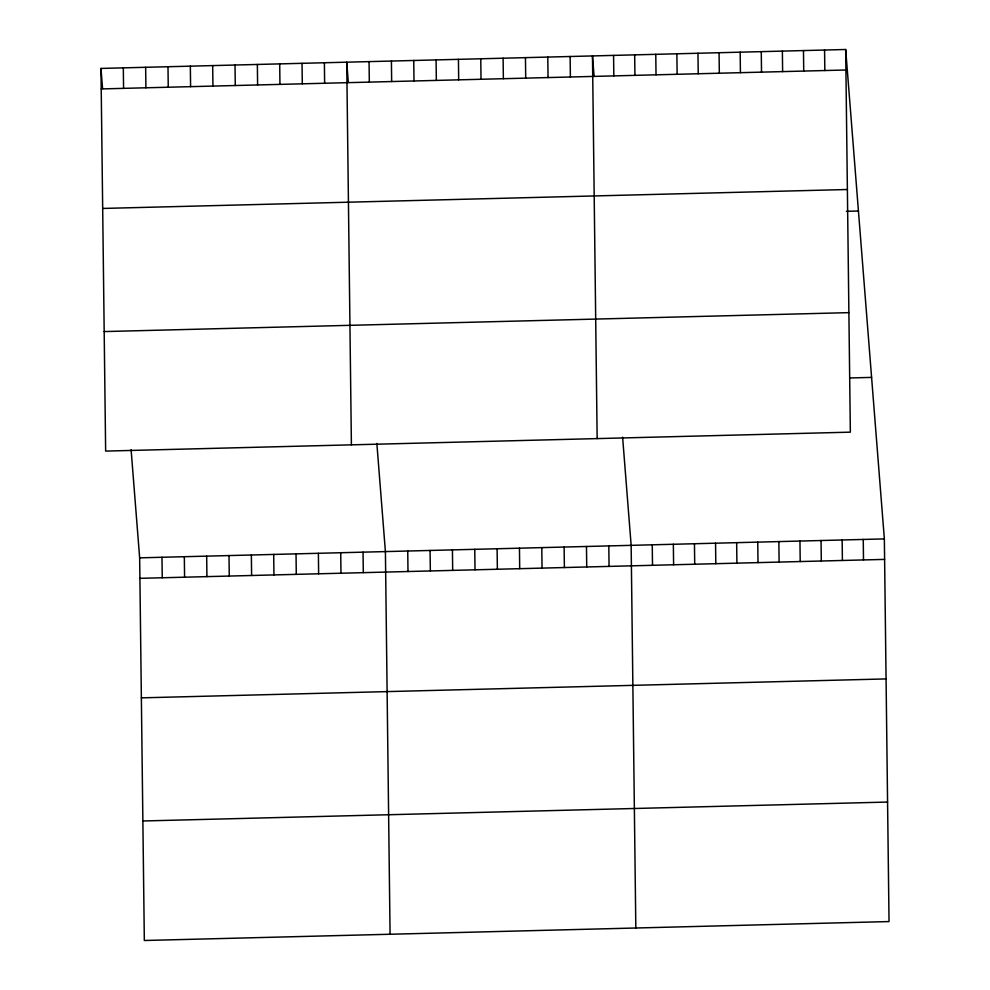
<?xml version="1.0" encoding="UTF-8"?>
<svg xmlns="http://www.w3.org/2000/svg" width="990" height="990" viewBox="0 0 990 990"><rect width="100%" height="100%" fill="white"/><g stroke="black" fill="none" stroke-linecap="round" stroke-linejoin="round"><path stroke-width="1.49" d="M845.67 49.5L850.348 432.16L105.645 451.094L100.968 68.434L845.67 49.5L884.355 538.907L889.032 921.566L144.33 940.5L139.652 557.84L131.101 449.683M101.215 88.927L845.93 69.993M102.675 208.445L847.39 189.511M846.388 211.315L858.441 211.006M104.185 331.576L848.888 312.642M850.484 377.945L871.596 377.4M139.652 557.84L884.355 538.907M139.899 578.333L884.602 559.399M141.36 697.851L886.062 678.917M142.869 820.982L887.572 802.061M594.074 76.119L592.478 55.935L597.156 438.595M622.611 437.196L631.15 545.341L635.827 928.001M348.319 82.368L346.723 62.184L351.4 444.844M376.856 443.446L385.407 551.591L390.072 934.251M100.968 68.434L102.564 88.617M863.255 539.439L863.503 559.944M842.156 539.983L842.403 560.476M824.571 50.032L824.831 70.525M821.057 540.515L821.304 561.008M803.472 50.577L803.732 71.07M799.957 541.047L800.205 561.553M782.372 51.109L782.62 71.602M778.858 541.592L779.105 562.085M761.273 51.641L761.52 72.146M757.758 542.124L758.006 562.617M740.173 52.185L740.421 72.678M736.659 542.656L736.907 563.162M719.074 52.718L719.322 73.21M715.56 543.201L715.807 563.694M697.975 53.25L698.222 73.755M694.46 543.733L694.708 564.226M676.875 53.794L677.123 74.287M673.349 544.265L673.608 564.77M655.776 54.326L656.024 74.819M652.249 544.809L652.509 565.302M634.677 54.858L634.924 75.364M613.577 55.403L613.825 75.896M608.813 545.911L609.06 566.404M586.476 546.48L586.724 566.973M570.129 56.504L570.389 76.997M564.127 547.049L564.387 567.542M547.792 57.073L548.039 77.567M541.79 547.619L542.037 568.111M525.455 57.643L525.702 78.136M519.453 548.188L519.701 568.681M503.106 58.212L503.365 78.705M497.104 548.745L497.364 569.25M480.769 58.781L481.016 79.274M474.767 549.314L475.014 569.819M458.432 59.338L458.679 79.843M452.43 549.883L452.678 570.376M436.083 59.907L436.343 80.4M430.081 550.452L430.341 570.945M413.746 60.477L413.993 80.97M407.744 551.022L407.991 571.515M391.409 61.046L391.656 81.539M369.06 61.615L369.32 82.108M363.058 552.16L363.305 572.653M340.721 552.729L340.968 573.222M324.386 62.754L324.633 83.247M318.384 553.299L318.632 573.792M302.037 63.323L302.297 83.816M296.035 553.856L296.282 574.361M279.7 63.892L279.947 84.385M273.698 554.425L273.945 574.93M257.363 64.449L257.61 84.954M251.361 554.994L251.608 575.487M235.014 65.018L235.274 85.511M229.012 555.563L229.259 576.056M212.677 65.588L212.924 86.081M206.675 556.132L206.922 576.625M190.34 66.157L190.587 86.65M184.326 556.702L184.585 577.195M167.991 66.726L168.251 87.219M161.989 557.271L162.236 577.764M145.654 67.295L145.901 87.788M123.317 67.865L123.564 88.358"/></g></svg>
